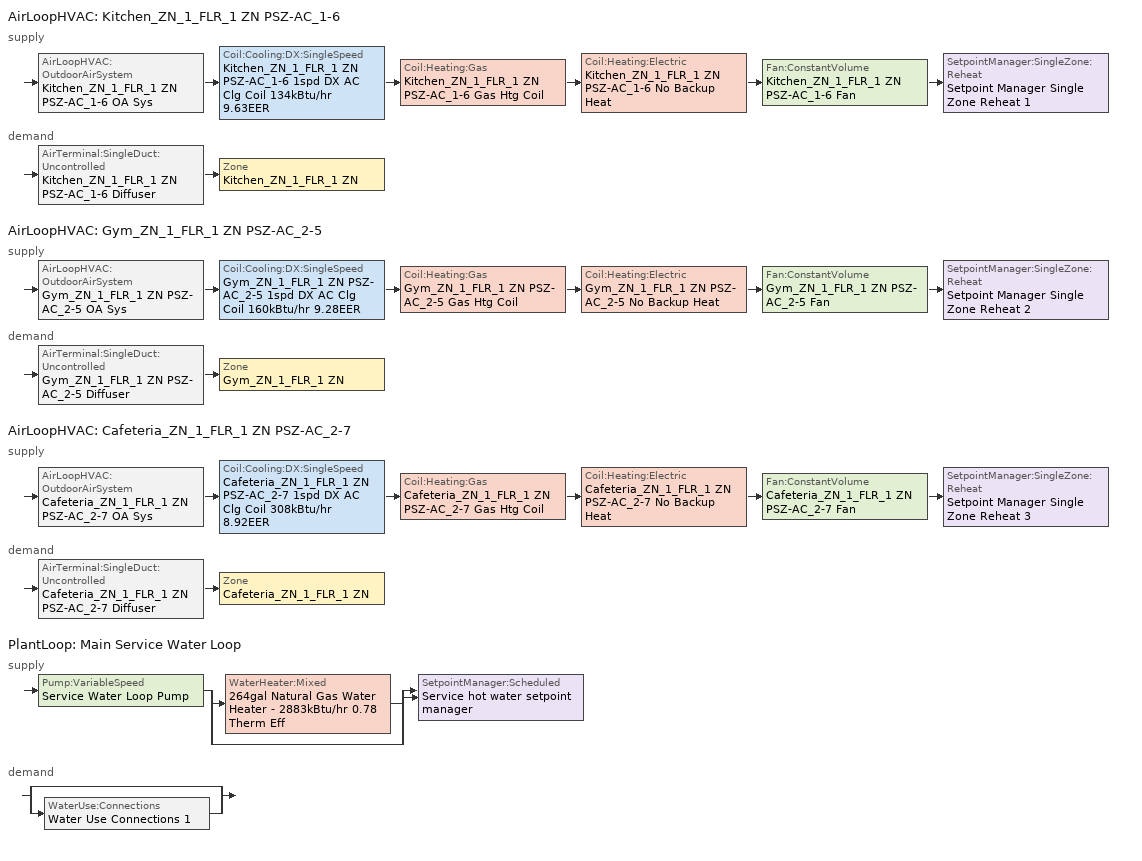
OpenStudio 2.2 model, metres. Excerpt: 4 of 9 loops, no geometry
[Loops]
AirLoopHVAC 'Kitchen_ZN_1_FLR_1 ZN PSZ-AC_1-6'
 supply: AirLoopHVAC:OutdoorAirSystem 'Kitchen_ZN_1_FLR_1 ZN PSZ-AC_1-6 OA Sys' > Coil:Cooling:DX:SingleSpeed 'Kitchen_ZN_1_FLR_1 ZN PSZ-AC_1-6 1spd DX AC Clg Coil 134kBtu/hr 9.63EER' > Coil:Heating:Gas 'Kitchen_ZN_1_FLR_1 ZN PSZ-AC_1-6 Gas Htg Coil' > Coil:Heating:Electric 'Kitchen_ZN_1_FLR_1 ZN PSZ-AC_1-6 No Backup Heat' > Fan:ConstantVolume 'Kitchen_ZN_1_FLR_1 ZN PSZ-AC_1-6 Fan' > SetpointManager:SingleZone:Reheat 'Setpoint Manager Single Zone Reheat 1'
 demand: AirTerminal:SingleDuct:Uncontrolled 'Kitchen_ZN_1_FLR_1 ZN PSZ-AC_1-6 Diffuser' > Zone 'Kitchen_ZN_1_FLR_1 ZN'
AirLoopHVAC 'Gym_ZN_1_FLR_1 ZN PSZ-AC_2-5'
 supply: AirLoopHVAC:OutdoorAirSystem 'Gym_ZN_1_FLR_1 ZN PSZ-AC_2-5 OA Sys' > Coil:Cooling:DX:SingleSpeed 'Gym_ZN_1_FLR_1 ZN PSZ-AC_2-5 1spd DX AC Clg Coil 160kBtu/hr 9.28EER' > Coil:Heating:Gas 'Gym_ZN_1_FLR_1 ZN PSZ-AC_2-5 Gas Htg Coil' > Coil:Heating:Electric 'Gym_ZN_1_FLR_1 ZN PSZ-AC_2-5 No Backup Heat' > Fan:ConstantVolume 'Gym_ZN_1_FLR_1 ZN PSZ-AC_2-5 Fan' > SetpointManager:SingleZone:Reheat 'Setpoint Manager Single Zone Reheat 2'
 demand: AirTerminal:SingleDuct:Uncontrolled 'Gym_ZN_1_FLR_1 ZN PSZ-AC_2-5 Diffuser' > Zone 'Gym_ZN_1_FLR_1 ZN'
AirLoopHVAC 'Cafeteria_ZN_1_FLR_1 ZN PSZ-AC_2-7'
 supply: AirLoopHVAC:OutdoorAirSystem 'Cafeteria_ZN_1_FLR_1 ZN PSZ-AC_2-7 OA Sys' > Coil:Cooling:DX:SingleSpeed 'Cafeteria_ZN_1_FLR_1 ZN PSZ-AC_2-7 1spd DX AC Clg Coil 308kBtu/hr 8.92EER' > Coil:Heating:Gas 'Cafeteria_ZN_1_FLR_1 ZN PSZ-AC_2-7 Gas Htg Coil' > Coil:Heating:Electric 'Cafeteria_ZN_1_FLR_1 ZN PSZ-AC_2-7 No Backup Heat' > Fan:ConstantVolume 'Cafeteria_ZN_1_FLR_1 ZN PSZ-AC_2-7 Fan' > SetpointManager:SingleZone:Reheat 'Setpoint Manager Single Zone Reheat 3'
 demand: AirTerminal:SingleDuct:Uncontrolled 'Cafeteria_ZN_1_FLR_1 ZN PSZ-AC_2-7 Diffuser' > Zone 'Cafeteria_ZN_1_FLR_1 ZN'
PlantLoop 'Main Service Water Loop'
 supply: Pump:VariableSpeed 'Service Water Loop Pump' > split
  | WaterHeater:Mixed '264gal Natural Gas Water Heater - 2883kBtu/hr 0.78 Therm Eff'
  | bypass
  join > SetpointManager:Scheduled 'Service hot water setpoint manager'
 demand: split
  | bypass
  | WaterUse:Connections 'Water Use Connections 1'
[Sizing:Zone] Zone Cooling Design Supply Air Temperature Input Method=SupplyAirTemperature; Zone Cooling Design Supply Air Temperature {C}=12.8; Zone Cooling Design Supply Air Temperature Difference {deltaC}=11.11; Zone Heating Design Supply Air Temperature Input Method=SupplyAirTemperature; Zone Heating Design Supply Air Temperature {C}=40; Zone Heating Design Supply Air Temperature Difference {deltaC}=11.11; Zone Cooling Design Supply Air Humidity Ratio {kg-H2O/kg-air}=0.0085; Zone Heating Design Supply Air Humidity Ratio {kg-H2O/kg-air}=0.008; Cooling Design Air Flow Method=DesignDay; Heating Design Air Flow Method=DesignDay; Account for Dedicated Outdoor Air System=No; Dedicated Outdoor Air System Control Strategy=NeutralSupplyAir; Dedicated Outdoor Air Low Setpoint Temperature for Design {C}=autosize; Dedicated Outdoor Air High Setpoint Temperature for Design {C}=autosize
Cafeteria_ZN_1_FLR_1 ZN; Gym_ZN_1_FLR_1 ZN; Kitchen_ZN_1_FLR_1 ZN
[Zone equipment]
Cafeteria_ZN_1_FLR_1 ZN: Cafeteria_ZN_1_FLR_1 ZN PSZ-AC_2-7 Diffuser
Gym_ZN_1_FLR_1 ZN: Gym_ZN_1_FLR_1 ZN PSZ-AC_2-5 Diffuser
Kitchen_ZN_1_FLR_1 ZN: Kitchen_ZN_1_FLR_1 ZN PSZ-AC_1-6 Diffuser, Kitchen_ZN_1_FLR_1 ZN Exhaust Fan
[PlantLoop]
Main Service Water Loop: Glycol Concentration=0; Maximum Loop Temperature {C}=60; Minimum Loop Temperature {C}=10; Plant Loop Volume {m3}=Autocalculate; Load Distribution Scheme=Optimal
[Sizing:Plant]
Main Service Water Loop: Loop Type=Heating; Design Loop Exit Temperature {C}=60; Loop Design Temperature Difference {deltaC}=5; Sizing Option=NonCoincident; Zone Timesteps in Averaging Window=1; Coincident Sizing Factor Mode=None
[SetpointManager:Scheduled]
Service hot water setpoint manager: Control Variable=Temperature; Schedule=Service Water Loop Temp - 140F
[Pump:VariableSpeed]
Service Water Loop Pump: Rated Pump Head {Pa}=1; Motor Efficiency=0.825; Pump Control Type=Intermittent
[AirLoopHVAC] Availability Schedule=PrimarySchool PSZ-AC Operation; Design Supply Air Flow Rate {m3/s}=AutoSize
Name | Availability Manager
Kitchen_ZN_1_FLR_1 ZN PSZ-AC_1-6 | Availability Manager Night Cycle 5
Gym_ZN_1_FLR_1 ZN PSZ-AC_2-5 | Availability Manager Night Cycle 6
Cafeteria_ZN_1_FLR_1 ZN PSZ-AC_2-7 | Availability Manager Night Cycle 7
[Sizing:System] Type of Load to Size On=Sensible; Design Outdoor Air Flow Rate {m3/s}=Autosize; Minimum System Air Flow Ratio=1; Preheat Design Temperature {C}=7; Preheat Design Humidity Ratio {kg-H2O/kg-Air}=0.008; Precool Design Temperature {C}=12.8; Precool Design Humidity Ratio {kg-H2O/kg-Air}=0.008; Central Cooling Design Supply Air Temperature {C}=12.8; Central Heating Design Supply Air Temperature {C}=40; Sizing Option=Coincident; 100% Outdoor Air in Cooling=No; 100% Outdoor Air in Heating=No; Central Cooling Design Supply Air Humidity Ratio {kg-H2O/kg-Air}=0.0085; Central Heating Design Supply Air Humidity Ratio {kg-H2O/kg-Air}=0.008; Cooling Design Air Flow Method=DesignDay; Cooling Design Air Flow Rate {m3/s}=0; Heating Design Air Flow Method=DesignDay; Heating Design Air Flow Rate {m3/s}=0; System Outdoor Air Method=ZoneSum; Zone Maximum Outdoor Air Fraction=1; Cooling Supply Air Flow Rate Per Floor Area {m3/s-m2}=0.00996765; Cooling Fraction of Autosized Cooling Supply Air Flow Rate=1; Cooling Supply Air Flow Rate Per Unit Cooling Capacity {m3/s-W}=3.94755e-05; Heating Supply Air Flow Rate Per Floor Area {m3/s-m2}=0.00996765; Heating Fraction of Autosized Heating Supply Air Flow Rate=1; Heating Fraction of Autosized Cooling Supply Air Flow Rate=1; Heating Supply Air Flow Rate Per Unit Heating Capacity {m3/s-W}=3.15882e-05; Cooling Design Capacity Method=CoolingDesignCapacity; Cooling Design Capacity {W}=autosize; Cooling Design Capacity Per Floor Area {W/m2}=234.7; Fraction of Autosized Cooling Design Capacity=1; Heating Design Capacity Method=HeatingDesignCapacity; Heating Design Capacity {W}=autosize; Heating Design Capacity Per Floor Area {W/m2}=157; Fraction of Autosized Heating Design Capacity=1; Central Cooling Capacity Control Method=OnOff
Kitchen_ZN_1_FLR_1 ZN PSZ-AC_1-6; Gym_ZN_1_FLR_1 ZN PSZ-AC_2-5; Cafeteria_ZN_1_FLR_1 ZN PSZ-AC_2-7
[AvailabilityManager:NightCycle] Control Type=CycleOnAny; Thermostat Tolerance {deltaC}=1; Cycling Run Time {s}=3600
Availability Manager Night Cycle 5; Availability Manager Night Cycle 6; Availability Manager Night Cycle 7
[Controller:OutdoorAir] Minimum Outdoor Air Flow Rate {m3/s}=0; Maximum Outdoor Air Flow Rate {m3/s}=Autosize; Economizer Control Type=NoEconomizer; Economizer Control Action Type=ModulateFlow; Economizer Maximum Limit Dry-Bulb Temperature {C}=28; Economizer Maximum Limit Enthalpy {J/kg}=64000; Economizer Minimum Limit Dry-Bulb Temperature {C}=-100; Lockout Type=LockoutWithCompressor; Minimum Limit Type=FixedMinimum; Minimum Outdoor Air Schedule=Always On Discrete; High Humidity Control=No; Heat Recovery Bypass Control Type=BypassWhenWithinEconomizerLimits
Name | Controller Mechanical Ventilation
Kitchen_ZN_1_FLR_1 ZN PSZ-AC_1-6 OA Sys Controller | Controller Mechanical Ventilation 1
Gym_ZN_1_FLR_1 ZN PSZ-AC_2-5 OA Sys Controller | Controller Mechanical Ventilation 2
Cafeteria_ZN_1_FLR_1 ZN PSZ-AC_2-7 OA Sys Controller | Controller Mechanical Ventilation 3
[Controller:MechanicalVentilation] Availability Schedule=Always On Discrete; System Outdoor Air Method=ZoneSum
Controller Mechanical Ventilation 1; Controller Mechanical Ventilation 2; Controller Mechanical Ventilation 3
[AirLoopHVAC:OutdoorAirSystem]
Name | Controller
Kitchen_ZN_1_FLR_1 ZN PSZ-AC_1-6 OA Sys | Kitchen_ZN_1_FLR_1 ZN PSZ-AC_1-6 OA Sys Controller
Gym_ZN_1_FLR_1 ZN PSZ-AC_2-5 OA Sys | Gym_ZN_1_FLR_1 ZN PSZ-AC_2-5 OA Sys Controller
Cafeteria_ZN_1_FLR_1 ZN PSZ-AC_2-7 OA Sys | Cafeteria_ZN_1_FLR_1 ZN PSZ-AC_2-7 OA Sys Controller
[SetpointManager:SingleZone:Reheat] Minimum Supply Air Temperature {C}=10; Maximum Supply Air Temperature {C}=50
Name | Control Zone
Setpoint Manager Single Zone Reheat 1 | Kitchen_ZN_1_FLR_1 ZN
Setpoint Manager Single Zone Reheat 2 | Gym_ZN_1_FLR_1 ZN
Setpoint Manager Single Zone Reheat 3 | Cafeteria_ZN_1_FLR_1 ZN
[Fan:ConstantVolume] Availability Schedule=PrimarySchool PSZ-AC Operation; Maximum Flow Rate {m3/s}=AutoSize
Name | Fan Efficiency | Pressure Rise {Pa} | Motor Efficiency
Kitchen_ZN_1_FLR_1 ZN PSZ-AC_1-6 Fan; Gym_ZN_1_FLR_1 ZN PSZ-AC_2-5 Fan | 0.56875 | 622.722 | 0.875
Cafeteria_ZN_1_FLR_1 ZN PSZ-AC_2-7 Fan | 0.58175 | 1110.94 | 0.895
[Coil:Heating:Gas] Availability Schedule=Always On Discrete; Gas Burner Efficiency=0.78; Nominal Capacity {W}=AutoSize; Parasitic Electric Load {W}=0; Parasitic Gas Load {W}=0
Kitchen_ZN_1_FLR_1 ZN PSZ-AC_1-6 Gas Htg Coil; Gym_ZN_1_FLR_1 ZN PSZ-AC_2-5 Gas Htg Coil; Cafeteria_ZN_1_FLR_1 ZN PSZ-AC_2-7 Gas Htg Coil
[Coil:Heating:Electric] Availability Schedule=Always Off Discrete; Nominal Capacity {W}=0
Kitchen_ZN_1_FLR_1 ZN PSZ-AC_1-6 No Backup Heat; Gym_ZN_1_FLR_1 ZN PSZ-AC_2-5 No Backup Heat; Cafeteria_ZN_1_FLR_1 ZN PSZ-AC_2-7 No Backup Heat
[Coil:Cooling:DX:SingleSpeed] Availability Schedule=Always On Discrete; Rated Total Cooling Capacity {W}=autosize; Rated Sensible Heat Ratio=autosize; Rated Air Flow Rate {m3/s}=autosize; Rated Evaporator Fan Power Per Volume Flow Rate {W/(m3/s)}=773.3; Condenser Type=AirCooled; Evaporative Condenser Effectiveness=0; Evaporative Condenser Air Flow Rate {m3/s}=Autosize; Evaporative Condenser Pump Rated Power Consumption {W}=Autosize; Crankcase Heater Capacity {W}=0; Maximum Outdoor Dry-Bulb Temperature for Crankcase Heater Operation {C}=0; Basin Heater Capacity {W/K}=0; Basin Heater Setpoint Temperature {C}=10
Name | Rated COP {W/W} | Total Cooling Capacity Function of Temperature Curve | Total Cooling Capacity Function of Flow Fraction Curve | Energy Input Ratio Function of Temperature Curve | Energy Input Ratio Function of Flow Fraction Curve | Part Load Fraction Correlation Curve
Kitchen_ZN_1_FLR_1 ZN PSZ-AC_1-6 1spd DX AC Clg Coil 134kBtu/hr 9.63EER | 3.35594 | DOE Ref DX Clg Coil Cool-Cap-fT 10 | DOE Ref DX Clg Coil Cool-CAP-fFlow 6 | DOE Ref DX Clg Coil Cool-EIR-fT 10 | DOE Ref DX Clg Coil Cool-EIR-fFlow 6 | DOE Ref DX Clg Coil Cool-PLF-fPLR 6
Gym_ZN_1_FLR_1 ZN PSZ-AC_2-5 1spd DX AC Clg Coil 160kBtu/hr 9.28EER | 3.25296 | DOE Ref DX Clg Coil Cool-Cap-fT 9 | DOE Ref DX Clg Coil Cool-CAP-fFlow 5 | DOE Ref DX Clg Coil Cool-EIR-fT 9 | DOE Ref DX Clg Coil Cool-EIR-fFlow 5 | DOE Ref DX Clg Coil Cool-PLF-fPLR 5
Cafeteria_ZN_1_FLR_1 ZN PSZ-AC_2-7 1spd DX AC Clg Coil 308kBtu/hr 8.92EER | 3.23062 | DOE Ref DX Clg Coil Cool-Cap-fT 8 | DOE Ref DX Clg Coil Cool-CAP-fFlow 4 | DOE Ref DX Clg Coil Cool-EIR-fT 8 | DOE Ref DX Clg Coil Cool-EIR-fFlow 4 | DOE Ref DX Clg Coil Cool-PLF-fPLR 4
[AirTerminal:SingleDuct:Uncontrolled] Availability Schedule=Always On Discrete; Maximum Air Flow Rate {m3/s}=AutoSize
Kitchen_ZN_1_FLR_1 ZN PSZ-AC_1-6 Diffuser; Gym_ZN_1_FLR_1 ZN PSZ-AC_2-5 Diffuser; Cafeteria_ZN_1_FLR_1 ZN PSZ-AC_2-7 Diffuser
[Fan:ZoneExhaust]
Kitchen_ZN_1_FLR_1 ZN Exhaust Fan: Availability Schedule=SchoolPrimary Kitchen_Exhaust_SCH; Fan Efficiency=0.0660786; Pressure Rise {Pa}=124.544; Maximum Flow Rate {m3/s}=2.12376; Flow Fraction Schedule=SchoolSecondary Kitchen_Exhaust_SCH_DCV; System Availability Manager Coupling Mode=Decoupled; Balanced Exhaust Fraction Schedule=SchoolSecondary Kitchen Exhaust Fan Balanced Exhaust Fraction Schedule
[Refrigeration:Case] Availability Schedule=Always On Discrete; Zone=Kitchen_ZN_1_FLR_1 ZN; Rated Ambient Temperature {C}=23.8889; Rated Ambient Relative Humidity {percent}=55; Rated Total Cooling Capacity per Unit Length {W/m}=734; Case Length {m}=3.66; Latent Case Credit Curve Type=CaseTemperatureMethod; Standard Case Lighting Power per Unit Length {W/m}=33; Case Lighting Schedule=SchoolSecondary BLDG_LIGHT_SCH; Fraction of Lighting Energy to Case=1; Anti-Sweat Heater Control Type=None; Humidity at Zero Anti-Sweat Heater Energy {percent}=0; Case Height {m}=0; Defrost Energy Correction Curve Type=None; Refrigerated Case Restocking Schedule=SchoolSecondary Kitchen_ZN_1_FLR_1_Case:1_WALKINFREEZER_WalkInStockingSched
Name | Rated Latent Heat Ratio | Rated Runtime Fraction | Case Operating Temperature {C} | Latent Case Credit Curve | Standard Case Fan Power per Unit Length {W/m} | Operating Case Fan Power per Unit Length {W/m} | Fraction of Anti-Sweat Heater Energy to Case | Case Defrost Power per Unit Length {W/m} | Case Defrost Type | Case Defrost Schedule | Case Defrost Drip-Down Schedule | Under Case HVAC Return Air Fraction | Case Credit Fraction Schedule
Kitchen_ZN_1_FLR_1 ZN Walkin Freezer | 0.1 | 0.4 | -23 | Single Shelf Horizontal Latent Energy Multiplier_Pre2004 | 68.3 | 68.3 | 0 | 410 | Electric | Refrigeration Defrost Schedule | Refrigeration Defrost DripDown Schedule | 0 | Refrigeration Case Credit Schedule
Kitchen_ZN_1_FLR_1 ZN Display Case | 0.08 | 0.85 | 2 | Multi Shelf Vertical Latent Energy Multiplier | 55 | 55 | 0.2 | 0 | OffCycle | Refrigeration Defrost Schedule 1 |  | 0.05
[Refrigeration:Condenser:AirCooled] Rated Subcooling Temperature Difference {deltaC}=0; Condenser Fan Speed Control Type=VariableSpeed; Rated Fan Power {W}=750; Minimum Fan Air Flow Ratio=0.25
Name | Rated Effective Total Heat Rejection Rate Curve
Refrigeration Condenser Air Cooled 1 | Refrigeration Condenser Air Cooled HR Curve
Refrigeration Condenser Air Cooled 2 | Refrigeration Condenser Air Cooled HR Curve 1
[Refrigeration:System] Minimum Condensing Temperature {C}=21; Refrigeration System Working Fluid Type=R404a; Suction Temperature Control Type=ConstantSuctionTemperature; Suction Piping Zone=Kitchen_ZN_1_FLR_1 ZN
Name | Refrigeration Condenser
Refrigeration System 1 | Refrigeration Condenser Air Cooled 1
Refrigeration System 2 | Refrigeration Condenser Air Cooled 2
[WaterHeater:Mixed]
264gal Natural Gas Water Heater - 2883kBtu/hr 0.78 Therm Eff: Tank Volume {m3}=0.999349; Setpoint Temperature Schedule=Service Water Loop Temp - 140F; Deadband Temperature Difference {deltaC}=2; Maximum Temperature Limit {C}=82.2222; Heater Control Type=Cycle; Heater Maximum Capacity {W}=845000; Heater Fuel Type=NaturalGas; Heater Thermal Efficiency=0.78; Off Cycle Parasitic Fuel Consumption Rate {W}=19.9992; Off Cycle Parasitic Fuel Type=NaturalGas; Off Cycle Parasitic Heat Fraction to Tank=0.8; On Cycle Parasitic Fuel Consumption Rate {W}=19.9992; On Cycle Parasitic Fuel Type=NaturalGas; On Cycle Parasitic Heat Fraction to Tank=0; Ambient Temperature Indicator=Schedule; Ambient Temperature Schedule=Water Heater Ambient Temp Schedule - 70F; Off Cycle Loss Coefficient to Ambient Temperature {W/K}=5.99799; On Cycle Loss Coefficient to Ambient Temperature {W/K}=5.99799; Use Side Effectiveness=1; Source Side Effectiveness=1; Use Side Design Flow Rate {m3/s}=autosize; Source Side Design Flow Rate {m3/s}=autosize; Indirect Water Heating Recovery Time {hr}=1.5
[WaterUse:Connections]
Water Use Connections 1: Water Use Equipment Name 1=Main Service Water Use 2.6gal/min
[WaterUse:Equipment:Definition]
Main Service Water Use Def 2.6gal/min: Peak Flow Rate {m3/s}=0.000164035; Target Temperature Schedule=Mixed Water At Faucet Temp - 110F; Sensible Fraction Schedule=Fraction Sensible - 0.2; Latent Fraction Schedule=Fraction Latent - 0.05
[WaterUse:Equipment]
Main Service Water Use 2.6gal/min: Water Use Equipment Definition=Main Service Water Use Def 2.6gal/min; Flow Rate Fraction Schedule=SchoolPrimary BLDG_SWH_SCH
[Schedule:Ruleset]
Name | Default Day Schedule | Summer Design Day Schedule | Winter Design Day Schedule
PrimarySchool PSZ-AC Operation | PrimarySchool PSZ-AC Operation Default | PrimarySchool PSZ-AC Operation Summer Design Day | PrimarySchool PSZ-AC Operation Winter Design Day
SchoolPrimary Kitchen_Exhaust_SCH | SchoolPrimary Kitchen_Exhaust_SCH Default | SchoolPrimary Kitchen_Exhaust_SCH Summer Design Day | SchoolPrimary Kitchen_Exhaust_SCH Winter Design Day
SchoolSecondary Kitchen_Exhaust_SCH_DCV | SchoolSecondary Kitchen_Exhaust_SCH_DCV Default | SchoolSecondary Kitchen_Exhaust_SCH_DCV Summer Design Day | SchoolSecondary Kitchen_Exhaust_SCH_DCV Winter Design Day
SchoolSecondary Kitchen Exhaust Fan Balanced Exhaust Fraction Schedule | SchoolSecondary Kitchen Exhaust Fan Balanced Exhaust Fraction Schedule Default | SchoolSecondary Kitchen Exhaust Fan Balanced Exhaust Fraction Schedule Summer Design Day | SchoolSecondary Kitchen Exhaust Fan Balanced Exhaust Fraction Schedule Winter Design Day
Refrigeration Defrost Schedule | Refrigeration Defrost Schedule Default
Refrigeration Defrost DripDown Schedule | Refrigeration Defrost DripDown Schedule Default
Refrigeration Case Credit Schedule | Refrigeration Case Credit Schedule Default
SchoolSecondary BLDG_LIGHT_SCH | SchoolSecondary BLDG_LIGHT_SCH Default | SchoolSecondary BLDG_LIGHT_SCH Summer Design Day | SchoolSecondary BLDG_LIGHT_SCH Winter Design Day
SchoolSecondary Kitchen_ZN_1_FLR_1_Case:1_WALKINFREEZER_WalkInStockingSched | SchoolSecondary Kitchen_ZN_1_FLR_1_Case:1_WALKINFREEZER_WalkInStockingSched Default | SchoolSecondary Kitchen_ZN_1_FLR_1_Case:1_WALKINFREEZER_WalkInStockingSched Summer Design Day | SchoolSecondary Kitchen_ZN_1_FLR_1_Case:1_WALKINFREEZER_WalkInStockingSched Winter Design Day
Refrigeration Defrost Schedule 1 | Refrigeration Defrost Schedule Default 1
Service Water Loop Temp - 140F | Service Water Loop Temp - 140F Default
Water Heater Ambient Temp Schedule - 70F | Water Heater Ambient Temp Schedule - 70F Default
Fraction Sensible - 0.2 | Schedule Day 51
Fraction Latent - 0.05 | Schedule Day 52
Mixed Water At Faucet Temp - 110F | Schedule Day 53
SchoolPrimary BLDG_SWH_SCH | SchoolPrimary BLDG_SWH_SCH Default | SchoolPrimary BLDG_SWH_SCH Summer Design Day | SchoolPrimary BLDG_SWH_SCH Winter Design Day
[Schedule:Day]
PrimarySchool PSZ-AC Operation Default; PrimarySchool PSZ-AC Operation Summer Design Day: 6, 0, 0, 20, 0, 1, 24, 0, 0
PrimarySchool PSZ-AC Operation Winter Design Day; PrimarySchool PSZ-AC Operation Sat|Sun|WntrDsn Day; SchoolPrimary Kitchen_Exhaust_SCH Default; SchoolPrimary Kitchen_Exhaust_SCH Wknd Day; SchoolPrimary Kitchen_Exhaust_SCH Wknd Day 1; SchoolSecondary Kitchen Exhaust Fan Balanced Exhaust Fraction Schedule Default; SchoolSecondary Kitchen Exhaust Fan Balanced Exhaust Fraction Schedule Wknd Day; SchoolSecondary Kitchen Exhaust Fan Balanced Exhaust Fraction Schedule Wknd Day 1; SchoolSecondary BLDG_LIGHT_SCH Winter Design Day; SchoolPrimary BLDG_SWH_SCH Default; SchoolPrimary BLDG_SWH_SCH Sun|Sat Day; SchoolPrimary BLDG_SWH_SCH Sun|Sat Day 1; SchoolPrimary BLDG_SWH_SCH Sat Day: 24, 0, 0
SchoolPrimary Kitchen_Exhaust_SCH Wkdy Day: 8, 0, 0, 17, 0, 1, 24, 0, 0
SchoolPrimary Kitchen_Exhaust_SCH Winter Design Day; SchoolPrimary Kitchen_Exhaust_SCH Summer Design Day; SchoolPrimary Kitchen_Exhaust_SCH Wkdy Day 1; SchoolPrimary Kitchen_Exhaust_SCH Wkdy Day 2: 8, 0, 0, 21, 0, 1, 24, 0, 0
SchoolSecondary Kitchen_Exhaust_SCH_DCV Default; SchoolSecondary Kitchen_Exhaust_SCH_DCV Winter Design Day; SchoolSecondary Kitchen_Exhaust_SCH_DCV Summer Design Day; SchoolSecondary BLDG_LIGHT_SCH Summer Design Day: 24, 0, 1
SchoolSecondary Kitchen Exhaust Fan Balanced Exhaust Fraction Schedule Wkdy Day: 8, 0, 0, 17, 0, 0.746296, 24, 0, 0
SchoolSecondary Kitchen Exhaust Fan Balanced Exhaust Fraction Schedule Winter Design Day; SchoolSecondary Kitchen Exhaust Fan Balanced Exhaust Fraction Schedule Summer Design Day; SchoolSecondary Kitchen Exhaust Fan Balanced Exhaust Fraction Schedule Wkdy Day 1; SchoolSecondary Kitchen Exhaust Fan Balanced Exhaust Fraction Schedule Wkdy Day 2: 8, 0, 0, 21, 0, 0.746296, 24, 0, 0
Refrigeration Defrost Schedule Default: 11, 0, 0, 11, 20, 1, 23, 0, 0, 23, 20, 1, 24, 0, 0
Refrigeration Defrost DripDown Schedule Default: 11, 0, 0, 11, 30, 1, 23, 0, 0, 23, 30, 1, 24, 0, 0
Refrigeration Case Credit Schedule Default: 7, 0, 0.2, 21, 0, 0.4, 24, 0, 0.2
SchoolSecondary BLDG_LIGHT_SCH Default; SchoolSecondary BLDG_LIGHT_SCH Wknd Day; SchoolSecondary BLDG_LIGHT_SCH Wknd Day 1: 24, 0, 0.1773
SchoolSecondary BLDG_LIGHT_SCH Wkdy Day; SchoolSecondary BLDG_LIGHT_SCH Wkdy Day 2: 7, 0, 0.1773, 21, 0, 0.9, 24, 0, 0.1773
SchoolSecondary BLDG_LIGHT_SCH Wkdy Day 1: 8, 0, 0.1773, 20, 0, 0.5, 24, 0, 0.1773
SchoolSecondary Kitchen_ZN_1_FLR_1_Case:1_WALKINFREEZER_WalkInStockingSched Default: 4, 0, 0, 5, 0, 725, 6, 0, 417, 7, 0, 290, 24, 0, 0
SchoolSecondary Kitchen_ZN_1_FLR_1_Case:1_WALKINFREEZER_WalkInStockingSched Winter Design Day; SchoolSecondary Kitchen_ZN_1_FLR_1_Case:1_WALKINFREEZER_WalkInStockingSched Summer Design Day; SchoolSecondary Kitchen_ZN_1_FLR_1_Case:1_WALKINFREEZER_WalkInStockingSched WntrDsn|SmrDsn|Wknd|Mon|Wed|Thu Day: 4, 0, 0, 5, 0, 125, 6, 0, 117, 7, 0, 90, 19, 0, 0, 20, 0, 125, 21, 0, 117, 22, 0, 90, 24, 0, 0
Refrigeration Defrost Schedule Default 1: 23, 20, 0, 24, 0, 0
Service Water Loop Temp - 140F Default: 24, 0, 60
Water Heater Ambient Temp Schedule - 70F Default: 24, 0, 21.1111
Schedule Day 51: 24, 0, 0.2
Schedule Day 52: 24, 0, 0.05
Schedule Day 53: 24, 0, 43.3333
SchoolPrimary BLDG_SWH_SCH Summer Design Day: 7, 0, 0.05, 8, 0, 0.1, 9, 0, 0.34, 10, 0, 0.6, 11, 0, 0.63, 12, 0, 0.72, 13, 0, 0.79, 14, 0, 0.83, 15, 0, 0.61, 16, 0, 0.65, 18, 0, 0.1, 19, 0, 0.19, 20, 0, 0.25, 22, 0, 0.22, 23, 0, 0.12, 24, 0, 0.09
SchoolPrimary BLDG_SWH_SCH Wkdy Day; SchoolPrimary BLDG_SWH_SCH Wkdy Day 2: 8, 0, 0, 9, 0, 0.34, 10, 0, 0.6, 11, 0, 0.63, 12, 0, 0.72, 13, 0, 0.79, 14, 0, 0.83, 15, 0, 0.61, 16, 0, 0.65, 18, 0, 0.1, 19, 0, 0.19, 20, 0, 0.25, 24, 0, 0
SchoolPrimary BLDG_SWH_SCH Winter Design Day: 9, 0, 0.03, 13, 0, 0.05, 24, 0, 0.03
SchoolPrimary BLDG_SWH_SCH Wkdy Day 1: 8, 0, 0, 18, 0, 0.1, 19, 0, 0.19, 20, 0, 0.25, 24, 0, 0
[Schedule:Rule] Date Specification Type=DateRange
Name | Schedule Ruleset | Rule Order | Day Schedule | Apply Sunday | Apply Saturday | Start Month | Start Day | End Month | End Day | Apply Monday | Apply Tuesday | Apply Wednesday | Apply Thursday | Apply Friday
Schedule Rule 43 | PrimarySchool PSZ-AC Operation | 0 | PrimarySchool PSZ-AC Operation Sat|Sun|WntrDsn Day | Yes | Yes | 1 | 1 | 12 | 31
Schedule Rule 45 | SchoolPrimary Kitchen_Exhaust_SCH | 4 | SchoolPrimary Kitchen_Exhaust_SCH Wkdy Day |  |  | 1 | 1 | 6 | 30 | Yes | Yes | Yes | Yes | Yes
Schedule Rule 46 | SchoolPrimary Kitchen_Exhaust_SCH | 3 | SchoolPrimary Kitchen_Exhaust_SCH Wknd Day | Yes | Yes | 1 | 1 | 6 | 30
Schedule Rule 47 | SchoolPrimary Kitchen_Exhaust_SCH | 2 | SchoolPrimary Kitchen_Exhaust_SCH Wkdy Day 1 |  |  | 7 | 1 | 9 | 1 | Yes | Yes | Yes | Yes | Yes
Schedule Rule 48 | SchoolPrimary Kitchen_Exhaust_SCH | 1 | SchoolPrimary Kitchen_Exhaust_SCH Wknd Day 1 | Yes | Yes | 7 | 1 | 9 | 1
Schedule Rule 49 | SchoolPrimary Kitchen_Exhaust_SCH | 0 | SchoolPrimary Kitchen_Exhaust_SCH Wkdy Day 2 |  |  | 9 | 1 | 12 | 31 | Yes | Yes | Yes | Yes | Yes
Schedule Rule 50 | SchoolSecondary Kitchen Exhaust Fan Balanced Exhaust Fraction Schedule | 4 | SchoolSecondary Kitchen Exhaust Fan Balanced Exhaust Fraction Schedule Wkdy Day |  |  | 1 | 1 | 6 | 30 | Yes | Yes | Yes | Yes | Yes
Schedule Rule 51 | SchoolSecondary Kitchen Exhaust Fan Balanced Exhaust Fraction Schedule | 3 | SchoolSecondary Kitchen Exhaust Fan Balanced Exhaust Fraction Schedule Wknd Day | Yes | Yes | 1 | 1 | 6 | 30
Schedule Rule 52 | SchoolSecondary Kitchen Exhaust Fan Balanced Exhaust Fraction Schedule | 2 | SchoolSecondary Kitchen Exhaust Fan Balanced Exhaust Fraction Schedule Wkdy Day 1 |  |  | 7 | 1 | 9 | 1 | Yes | Yes | Yes | Yes | Yes
Schedule Rule 53 | SchoolSecondary Kitchen Exhaust Fan Balanced Exhaust Fraction Schedule | 1 | SchoolSecondary Kitchen Exhaust Fan Balanced Exhaust Fraction Schedule Wknd Day 1 | Yes | Yes | 7 | 1 | 9 | 1
Schedule Rule 54 | SchoolSecondary Kitchen Exhaust Fan Balanced Exhaust Fraction Schedule | 0 | SchoolSecondary Kitchen Exhaust Fan Balanced Exhaust Fraction Schedule Wkdy Day 2 |  |  | 9 | 1 | 12 | 31 | Yes | Yes | Yes | Yes | Yes
Schedule Rule 56 | SchoolSecondary BLDG_LIGHT_SCH | 4 | SchoolSecondary BLDG_LIGHT_SCH Wkdy Day |  |  | 1 | 1 | 6 | 30 | Yes | Yes | Yes | Yes | Yes
Schedule Rule 57 | SchoolSecondary BLDG_LIGHT_SCH | 3 | SchoolSecondary BLDG_LIGHT_SCH Wknd Day | Yes | Yes | 1 | 1 | 6 | 30
Schedule Rule 58 | SchoolSecondary BLDG_LIGHT_SCH | 2 | SchoolSecondary BLDG_LIGHT_SCH Wkdy Day 1 |  |  | 7 | 1 | 9 | 1 | Yes | Yes | Yes | Yes | Yes
Schedule Rule 59 | SchoolSecondary BLDG_LIGHT_SCH | 1 | SchoolSecondary BLDG_LIGHT_SCH Wknd Day 1 | Yes | Yes | 7 | 1 | 9 | 1
Schedule Rule 60 | SchoolSecondary BLDG_LIGHT_SCH | 0 | SchoolSecondary BLDG_LIGHT_SCH Wkdy Day 2 |  |  | 9 | 1 | 12 | 31 | Yes | Yes | Yes | Yes | Yes
Schedule Rule 61 | SchoolSecondary Kitchen_ZN_1_FLR_1_Case:1_WALKINFREEZER_WalkInStockingSched | 0 | SchoolSecondary Kitchen_ZN_1_FLR_1_Case:1_WALKINFREEZER_WalkInStockingSched WntrDsn|SmrDsn|Wknd|Mon|Wed|Thu Day | Yes | Yes | 1 | 1 | 12 | 31 | Yes |  | Yes | Yes
Schedule Rule 62 | SchoolPrimary BLDG_SWH_SCH | 5 | SchoolPrimary BLDG_SWH_SCH Sun|Sat Day | Yes | Yes | 1 | 1 | 6 | 15
Schedule Rule 63 | SchoolPrimary BLDG_SWH_SCH | 4 | SchoolPrimary BLDG_SWH_SCH Wkdy Day |  |  | 1 | 1 | 6 | 15 | Yes | Yes | Yes | Yes | Yes
Schedule Rule 64 | SchoolPrimary BLDG_SWH_SCH | 3 | SchoolPrimary BLDG_SWH_SCH Sun|Sat Day 1 | Yes | Yes | 6 | 16 | 9 | 15
Schedule Rule 65 | SchoolPrimary BLDG_SWH_SCH | 2 | SchoolPrimary BLDG_SWH_SCH Wkdy Day 1 |  |  | 6 | 16 | 9 | 15 | Yes | Yes | Yes | Yes | Yes
Schedule Rule 66 | SchoolPrimary BLDG_SWH_SCH | 1 | SchoolPrimary BLDG_SWH_SCH Sat Day |  | Yes | 9 | 16 | 12 | 31
Schedule Rule 67 | SchoolPrimary BLDG_SWH_SCH | 0 | SchoolPrimary BLDG_SWH_SCH Wkdy Day 2 |  |  | 9 | 16 | 12 | 31 | Yes | Yes | Yes | Yes | Yes
[Schedule:Constant]
Name | Value
Always On Discrete | 1
Always Off Discrete | 0
[Curve:Biquadratic] Minimum Value of x=-100; Maximum Value of x=100; Minimum Value of y=-100; Maximum Value of y=100
Name | Coefficient1 Constant | Coefficient2 x | Coefficient3 x**2 | Coefficient4 y | Coefficient5 y**2 | Coefficient6 x*y
DOE Ref DX Clg Coil Cool-Cap-fT 8; DOE Ref DX Clg Coil Cool-Cap-fT 9; DOE Ref DX Clg Coil Cool-Cap-fT 10 | 0.971212 | -0.0152755 | 0.00144345 | -0.00039321 | -6.8364e-06 | -0.000290596
DOE Ref DX Clg Coil Cool-EIR-fT 8; DOE Ref DX Clg Coil Cool-EIR-fT 9; DOE Ref DX Clg Coil Cool-EIR-fT 10 | 0.286871 | 0.0239022 | -0.000810648 | 0.0134585 | 0.000338936 | -0.000487004
[Curve:Quadratic] Coefficient1 Constant=0.909496; Coefficient2 x=0.0986477; Coefficient3 x**2=-0.00819488; Minimum Value of x=0; Maximum Value of x=1
DOE Ref DX Clg Coil Cool-PLF-fPLR 4; DOE Ref DX Clg Coil Cool-PLF-fPLR 5; DOE Ref DX Clg Coil Cool-PLF-fPLR 6
[Curve:Cubic]
Name | Coefficient1 Constant | Coefficient2 x | Coefficient3 x**2 | Coefficient4 x**3 | Minimum Value of x | Maximum Value of x
Single Shelf Horizontal Latent Energy Multiplier_Pre2004 | 0.020376 | 0.00024378 | 1.14e-05 | 1.811e-07 | -35 | 20
Multi Shelf Vertical Latent Energy Multiplier | 0.0265263 | 0.00107803 | -6.02558e-05 | 1.23732e-06 | -35 | 20
DOE Ref DX Clg Coil Cool-CAP-fFlow 4; DOE Ref DX Clg Coil Cool-EIR-fFlow 4; DOE Ref DX Clg Coil Cool-CAP-fFlow 5; DOE Ref DX Clg Coil Cool-EIR-fFlow 5; DOE Ref DX Clg Coil Cool-CAP-fFlow 6; DOE Ref DX Clg Coil Cool-EIR-fFlow 6 | 1 | 0 | 0 | 0 | -100 | 100
[Curve:Linear] Coefficient1 Constant=0; Coefficient2 x=22000; Minimum Value of x=5; Maximum Value of x=22.2
Refrigeration Condenser Air Cooled HR Curve; Refrigeration Condenser Air Cooled HR Curve 1
